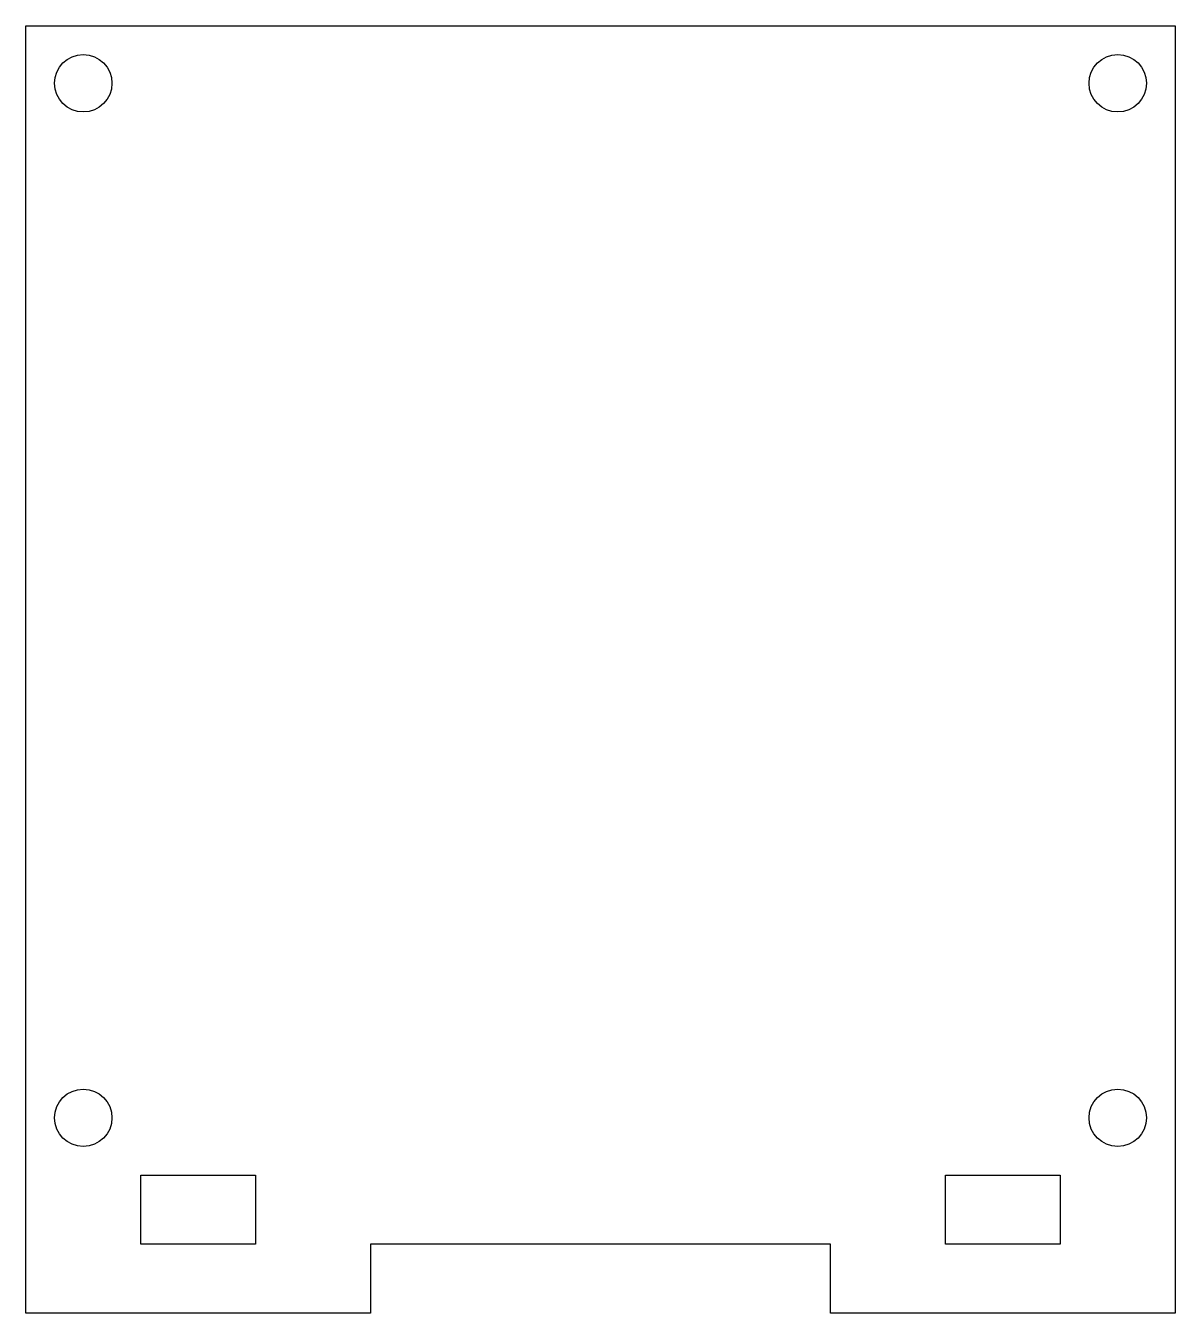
# Model space of a CAD drawing. Header units: millimetres. Extents: x 80 to 130, y -166 to -110.
import ezdxf

# ---------------------------------------------------------------- set-up
doc = ezdxf.new("R2010")
doc.units = ezdxf.units.MM
doc.layers.add('Shape2DView004', color=7, linetype='CONTINUOUS')

msp = doc.modelspace()

# ---------------------------------------------------------------- linework, layer by layer
at = {"layer": 'Shape2DView004'}
for p, q in [((80, -166), (80, -110)), ((80, -110), (130, -110)), ((130, -110), (130, -166)), ((85, -163), (85, -160)), ((85, -160), (90, -160)), ((90, -160), (90, -163)), ((120, -160), (125, -160)), ((120, -163), (120, -160)), ((125, -160), (125, -163)), ((90, -163), (85, -163)), ((115, -163), (95, -163)), ((95, -163), (95, -166)), ((115, -166), (115, -163)), ((125, -163), (120, -163)), ((95, -166), (80, -166)), ((130, -166), (115, -166))]:
    msp.add_line(p, q, dxfattribs=at)
for centre in [(82.5, -112.5), (127.5, -112.5), (82.5, -157.5), (127.5, -157.5)]:
    msp.add_circle(centre, 1.25, dxfattribs=at)

doc.saveas('drawing.dxf')
